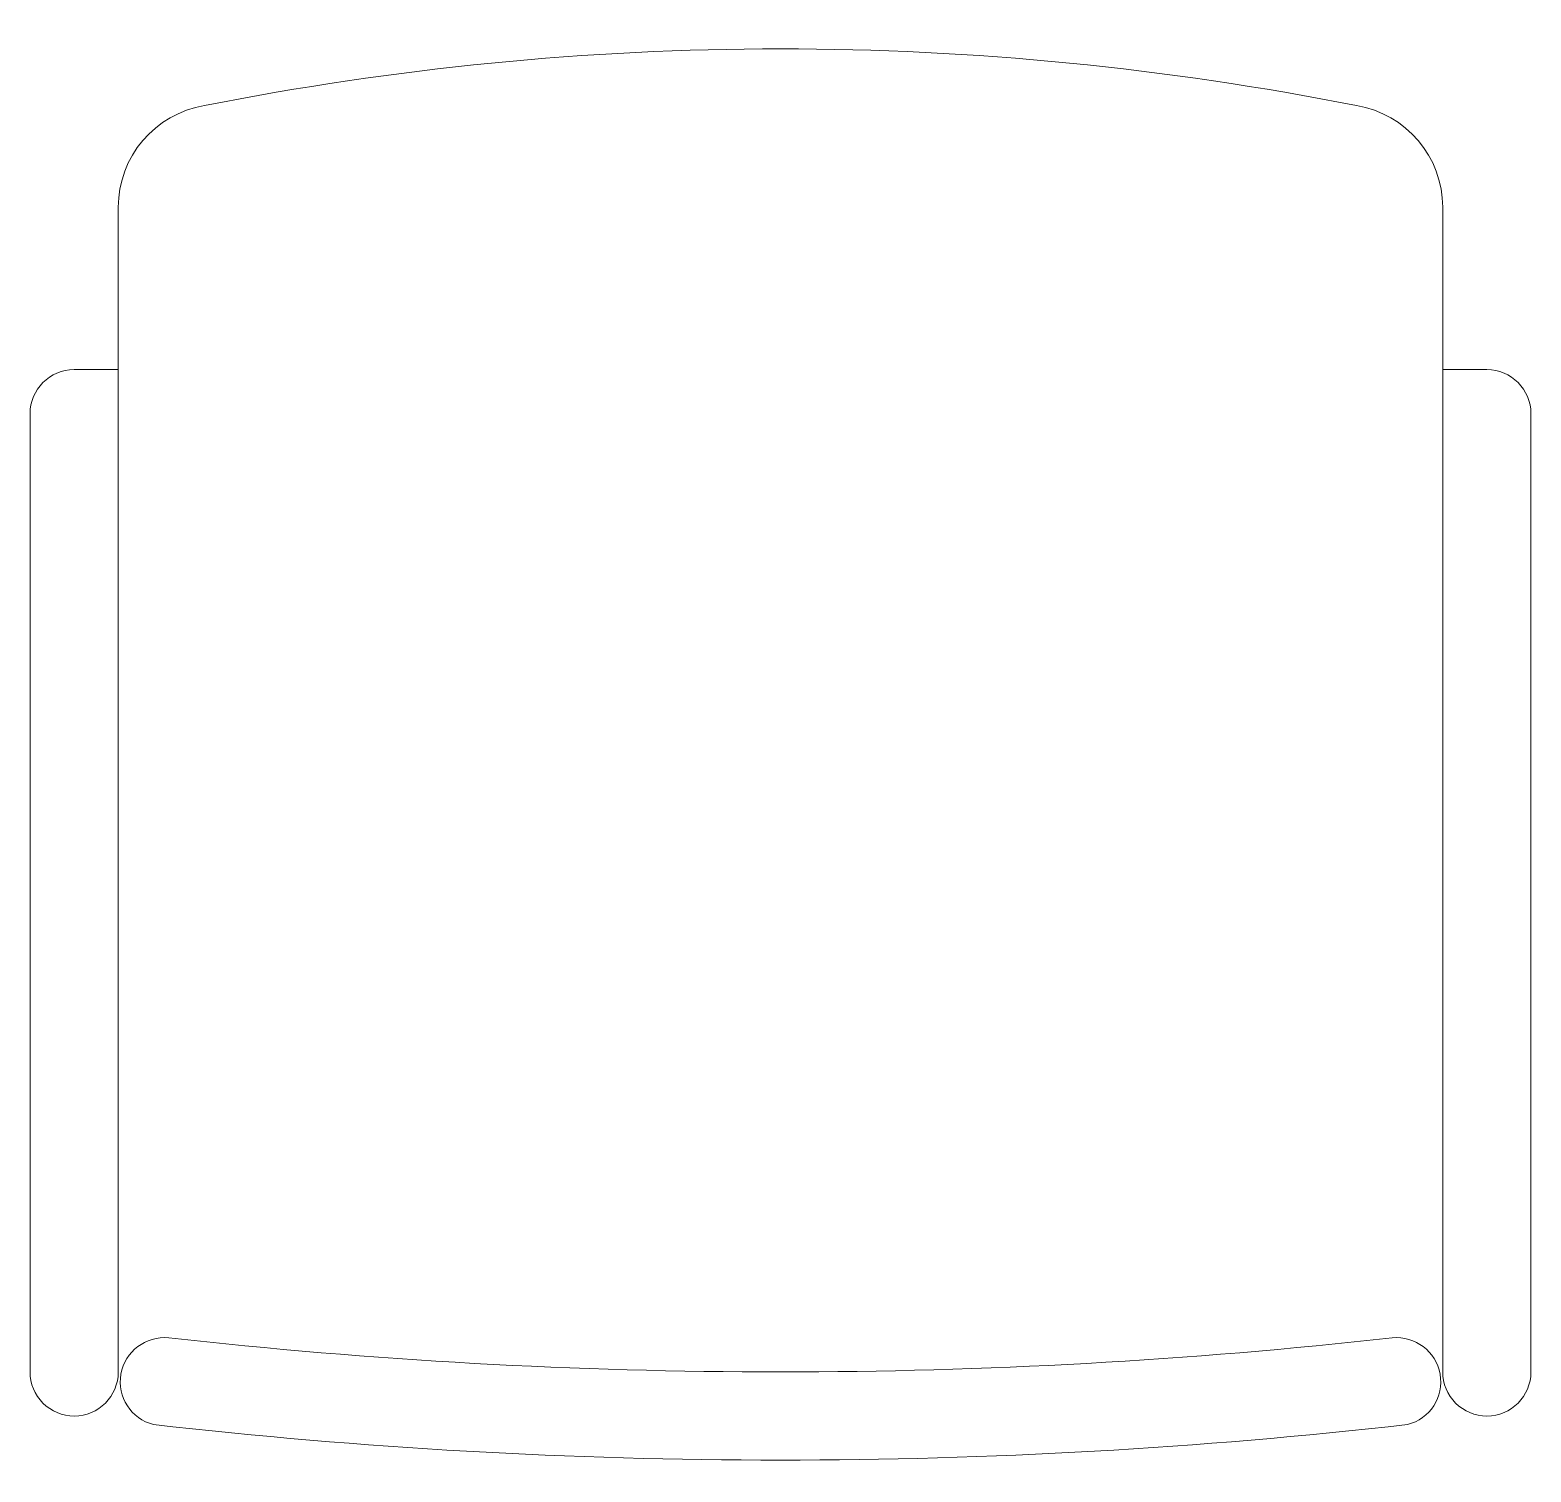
# Model space of a CAD drawing. Header units: millimetres. Extents: x -160614 to 59925, y -157025 to 0.
# Drawn here: x -113283 to -112773, y -111880 to -111390 of the extents above; entities that cross this region are included whole.
import ezdxf

# ---------------------------------------------------------------- set-up
doc = ezdxf.new("R2010")
doc.units = ezdxf.units.MM
doc.header["$LTSCALE"] = 8
doc.layers.add('72_EGR_EQP_TAG', color=9, linetype='Continuous', lineweight=5)
doc.layers.add('LOADING', color=9, linetype='Continuous', lineweight=5)

# ---------------------------------------------------------------- blocks, each defined once
blk = doc.blocks.new('GF21016-P')
at = {"layer": 'LOADING', "extrusion": (-1.24384e-09, -1.20261e-09, -1)}
for p, q in [((0.01278, 0.01793), (0.01278, 0.41365)), ((0.46278, 0.01793), (0.46278, 0.41365)), ((-0.00222, 0.35848), (0.01278, 0.35848)), ((0.47778, 0.35848), (0.46278, 0.35848)), ((-0.01722, 0.01793), (-0.01722, 0.34348)), ((0.49278, 0.01793), (0.49278, 0.34348)), ((0.47778, 0.00293), (0.47778, 0.00293))]:
    blk.add_line(p, q, dxfattribs=at)
for centre, radius, start, end in [((-0.23778, -0.5362), 1.00364, 78.75684, 101.24316), ((-0.04778, 0.41365), 0.035, 0, 80.6557), ((-0.42778, 0.41365), 0.035, 99.3443, 180), ((0.00222, 0.34348), 0.015, 0, 90), ((-0.47778, 0.34348), 0.015, 90, 180), ((-0.02845, 0.01455), 0.01501, 284.3864, 95.5209), ((-0.23778, 1.89282), 1.8749, 263.6341, 276.3659), ((-0.4471, 0.01455), 0.01501, 84.4791, 255.6136), ((0.00222, 0.01793), 0.015, 270, 0), ((0.00222, 0.01793), 0.015, 180, 270), ((-0.47778, 0.01793), 0.015, 270, 0), ((-0.47778, 0.01793), 0.015, 180, 270), ((-0.23778, 1.87344), 1.8855, 263.51186, 276.48814)]:
    blk.add_arc(centre, radius, start, end, dxfattribs=at)
blk = doc.blocks.new('GF1')
at = {"layer": 'LOADING', "color": 9, "extrusion": (-2.67576e-11, 2.24019e-05, 1), "xscale": -1000.000000000002, "yscale": 1000.000000000002, "zscale": -1000.000000000002, "rotation": 2.511235315694194e-05}
blk.add_blockref('GF21016-P', (-112790.07, -111864.05, -2.48), dxfattribs=at)

msp = doc.modelspace()

# ---------------------------------------------------------------- block references
at = {"layer": '72_EGR_EQP_TAG'}
msp.add_blockref('GF1', (0, 0), dxfattribs=at)

doc.saveas('drawing.dxf')
